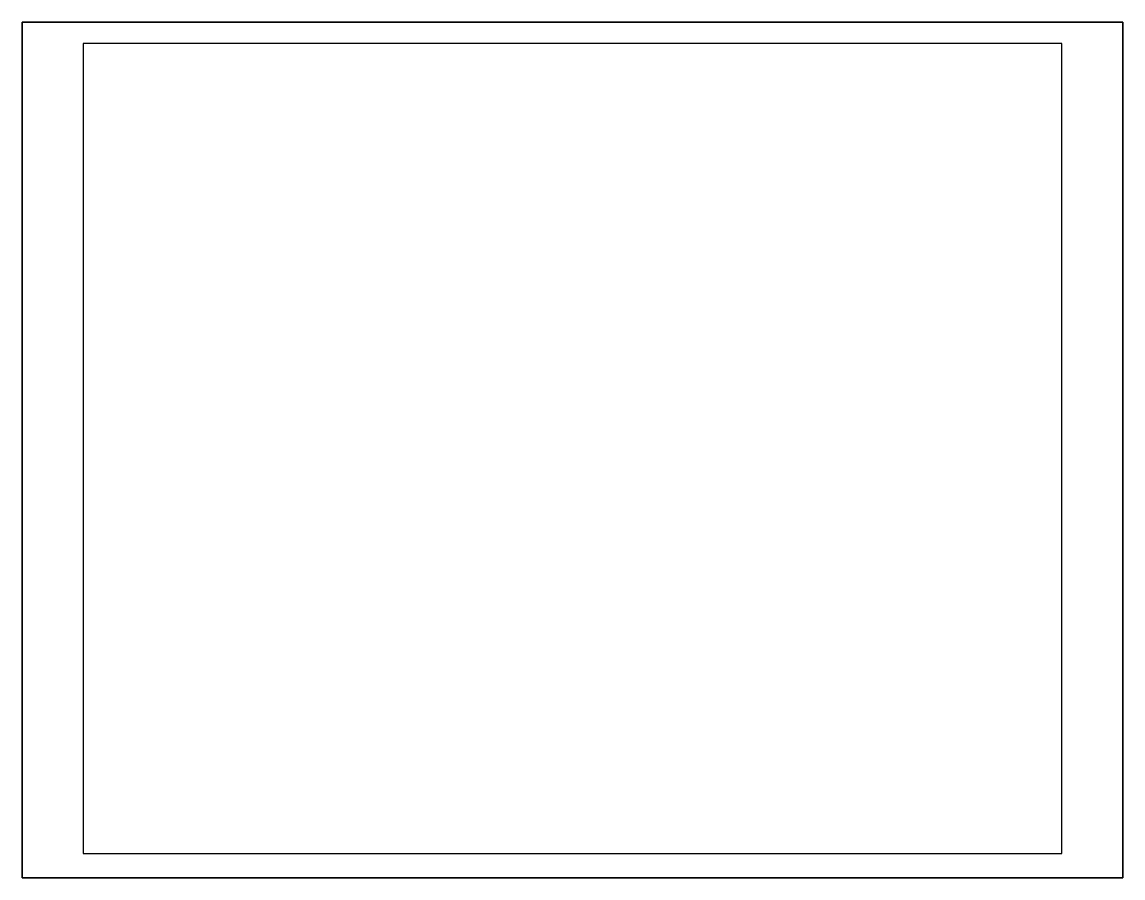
# Model space of a CAD drawing. Header units: millimetres. Extents: x 0 to 9000, y 0 to 7000.
import ezdxf

# ---------------------------------------------------------------- set-up
doc = ezdxf.new("R2010")
doc.units = ezdxf.units.MM

# ---------------------------------------------------------------- blocks, each defined once
blk = doc.blocks.new('PORTA_090')
blk.add_3dface([(0, 0), (900, 0), (900, 0, 2100), (0, 0, 2100)])

msp = doc.modelspace()

# ---------------------------------------------------------------- linework, layer by layer
at = {"layer": 'FORRO'}
msp.add_3dface([(0, 0, 3000), (9000, 0, 3000), (9000, 7000, 3000), (0, 7000, 3000)], dxfattribs=at)
at = {"layer": 'FORRO ACUSTICO'}
msp.add_3dface([(500, 200, 2980), (8500, 200, 2980), (8500, 6825, 2980), (500, 6825, 2980)], dxfattribs=at)
at = {"layer": 'JANELAS'}
msp.add_3dface([(500, 0, 1000), (8500, 0, 1000), (8500, 0, 2200), (500, 0, 2200)], dxfattribs=at)
at = {"layer": 'PAREDES'}
for points in [[(0, 7000), (9000, 7000), (9000, 7000, 3000), (0, 7000, 3000)], [(0, 1900), (0, 7000), (0, 7000, 3000), (0, 1900, 3000)], [(9000, 0), (9000, 7000), (9000, 7000, 3000), (9000, 0, 3000)], [(0, 1000, 2100), (0, 1900, 2100), (0, 1900, 3000), (0, 1000, 3000)], [(0, 0), (0, 1000), (0, 1000, 3000), (0, 0, 3000)], [(0, 0), (9000, 0), (9000, 0, 1000), (0, 0, 1000)], [(0, 0, 2200), (9000, 0, 2200), (9000, 0, 3000), (0, 0, 3000)], [(0, 0, 1000), (500, 0, 1000), (500, 0, 2200), (0, 0, 2200)], [(8500, 0, 1000), (9000, 0, 1000), (9000, 0, 2200), (8500, 0, 2200)]]:
    msp.add_3dface(points, dxfattribs=at)
at = {"layer": 'PISO'}
msp.add_3dface([(0, 0), (9000, 0), (9000, 7000), (0, 7000)], dxfattribs=at)

# ---------------------------------------------------------------- block references
at = {"layer": 'PORTAS', "rotation": 90}
msp.add_blockref('PORTA_090', (0, 1000), dxfattribs=at)

doc.saveas('drawing.dxf')
